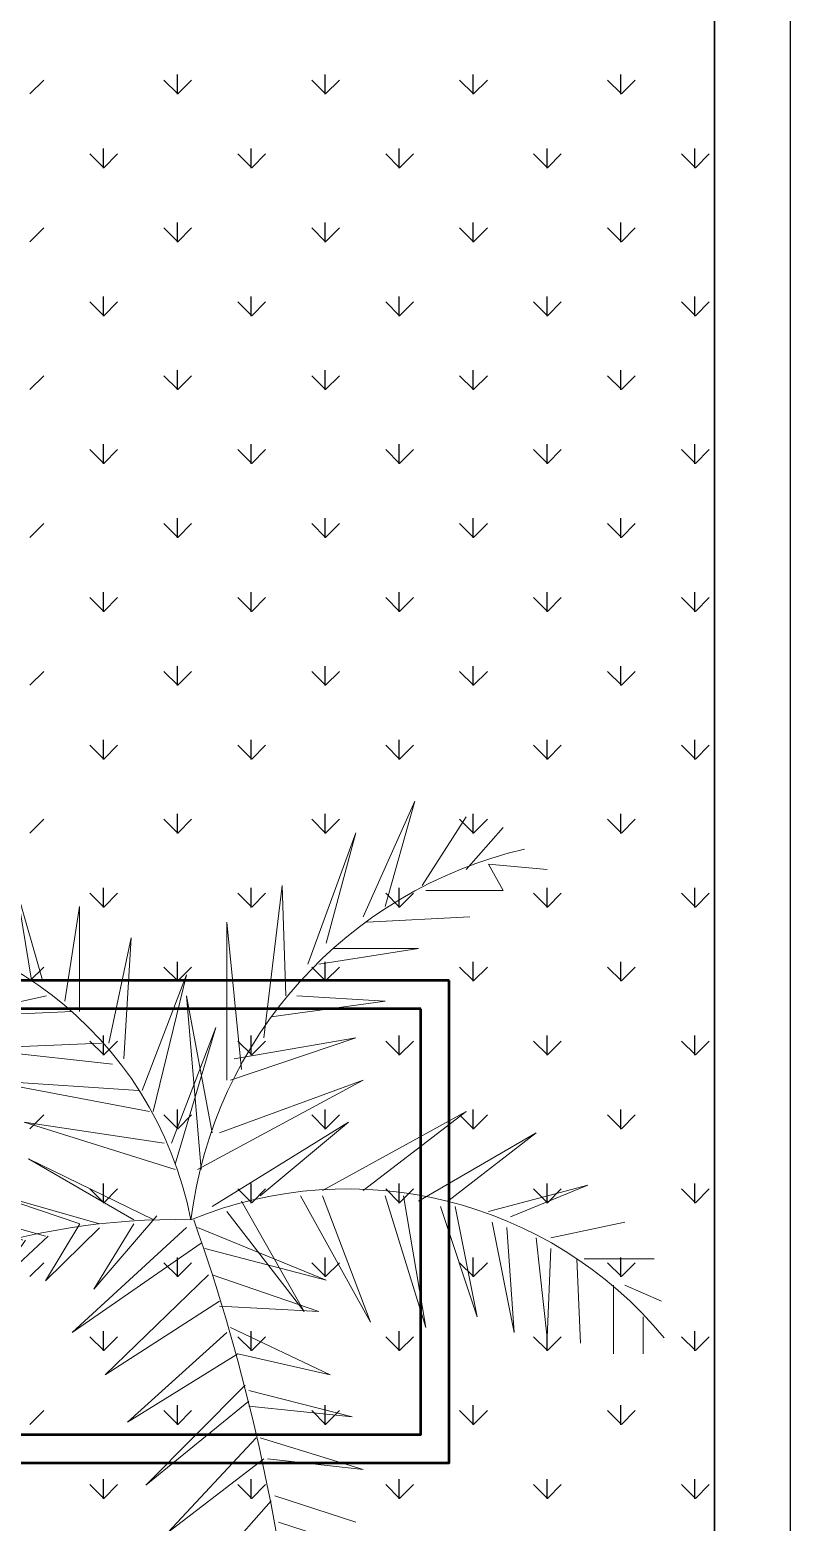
# Model space of a CAD drawing. Header units: millimetres. Extents: x 1521 to 3683, y 1649 to 3322.
# Drawn here: x 1572.63 to 1575.46, y 1668.23 to 1673.8 of the extents above; entities that cross this region are included whole.
import ezdxf

# ---------------------------------------------------------------- set-up
doc = ezdxf.new("R2010")
doc.units = ezdxf.units.MM
doc.header["$LTSCALE"] = 0.1
doc.layers.add('landscape', color=84, linetype='Continuous', lineweight=9)
doc.layers.add('WALL', color=7, linetype='Continuous', lineweight=50)

# ---------------------------------------------------------------- blocks, each defined once
blk = doc.blocks.new('tree')
at = {"layer": 'landscape'}
for p, q in [((2836.2685, -1270.9671), (2836.416, -1270.6359)), ((2836.416, -1270.6359), (2836.3317, -1270.937)), ((2836.4371, -1270.8768), (2836.5635, -1270.681)), ((2836.5635, -1270.8316), (2836.6689, -1270.7111)), ((2835.1306, -1271.0424), (2835.0358, -1270.8165)), ((2836.6267, -1270.8165), (2836.7953, -1270.8316)), ((2836.6689, -1270.8918), (2836.6267, -1270.8165)), ((2835.0147, -1270.9671), (2834.8988, -1270.8617)), ((2835.1411, -1270.8466), (2835.2254, -1271.0875)), ((2835.2465, -1271.0725), (2835.1411, -1270.8466)), ((2834.9199, -1270.9821), (2834.7724, -1270.9069)), ((2835.2781, -1270.8918), (2835.3202, -1271.1478)), ((2835.3518, -1271.1478), (2835.2781, -1270.8918)), ((2835.984, -1271.3134), (2836.0367, -1270.8768)), ((2836.0367, -1270.8768), (2836.0472, -1271.1929)), ((2836.4476, -1270.8918), (2836.6689, -1270.8918)), ((2834.9093, -1270.9972), (2834.667, -1271.0273)), ((2835.8786, -1270.9821), (2835.9208, -1271.4037)), ((2835.8786, -1271.4338), (2835.8786, -1270.9821)), ((2836.279, -1270.9821), (2836.574, -1270.9671)), ((2834.8988, -1271.0725), (2835.1095, -1271.0424)), ((2835.6047, -1271.0273), (2835.5415, -1271.3284)), ((2835.5836, -1271.3736), (2835.6047, -1271.0273)), ((2835.1411, -1271.0574), (2834.8988, -1271.0725)), ((2836.1421, -1271.1026), (2836.4265, -1271.0574)), ((2836.4265, -1271.0574), (2836.1842, -1271.0574)), ((2835.0147, -1271.1628), (2835.2465, -1271.1026)), ((2835.2992, -1271.1478), (2835.0147, -1271.1628)), ((2835.7628, -1271.1327), (2835.6363, -1271.4639)), ((2835.6679, -1271.5242), (2835.7628, -1271.1327)), ((2835.0884, -1271.2532), (2835.3624, -1271.1929)), ((2835.7628, -1271.1929), (2835.8365, -1271.5844)), ((2835.8049, -1271.6898), (2835.7628, -1271.1929)), ((2836.0051, -1271.2532), (2836.3317, -1271.208)), ((2836.3317, -1271.208), (2836.0788, -1271.1929)), ((2835.4361, -1271.2381), (2835.0884, -1271.2532)), ((2835.847, -1271.2833), (2835.7206, -1271.6145)), ((2835.7311, -1271.6747), (2835.847, -1271.2833)), ((2835.8892, -1271.4338), (2836.2474, -1271.3134)), ((2836.2474, -1271.3134), (2835.8997, -1271.3736)), ((2835.1833, -1271.4338), (2835.6258, -1271.4639)), ((2835.6574, -1271.5242), (2835.1833, -1271.4338)), ((2836.2685, -1271.4338), (2835.7944, -1271.6898)), ((2835.8576, -1271.5844), (2836.2685, -1271.4338)), ((2835.2992, -1271.5543), (2835.6995, -1271.6145)), ((2835.7311, -1271.6898), (2835.2992, -1271.5543)), ((2835.8365, -1271.7952), (2836.2263, -1271.5543)), ((2836.2263, -1271.5543), (2835.9735, -1271.7651)), ((2836.4265, -1271.7801), (2836.7637, -1271.5844)), ((2836.7637, -1271.5844), (2836.5108, -1271.7801)), ((2835.3109, -1271.6588), (2835.6127, -1271.8336)), ((2835.6698, -1271.8336), (2835.3109, -1271.6588)), ((2835.1477, -1271.7404), (2835.4577, -1271.8453)), ((2835.5148, -1271.8453), (2835.1477, -1271.7404)), ((2836.0894, -1271.7651), (2836.2896, -1272.1264)), ((2836.2896, -1272.1264), (2836.1526, -1271.7651)), ((2836.6267, -1271.8102), (2836.9112, -1271.735)), ((2836.9112, -1271.735), (2836.6899, -1271.8253)), ((2835.0662, -1271.7987), (2835.2946, -1271.8919)), ((2835.3598, -1271.8803), (2835.0662, -1271.7987)), ((2835.8786, -1271.8102), (2836.0999, -1272.0963)), ((2836.0999, -1272.0963), (2835.9208, -1271.7801)), ((2836.4897, -1271.7952), (2836.5951, -1272.1114)), ((2836.5951, -1272.1114), (2836.5319, -1271.7952)), ((2835.3598, -1272.0085), (2835.4577, -1271.8453)), ((2835.5148, -1271.8569), (2835.3598, -1272.0085)), ((2835.7628, -1271.8554), (2835.4361, -1272.1565)), ((2835.678, -1271.822), (2835.4985, -1272.0318)), ((2835.4985, -1272.0318), (2835.6127, -1271.8453)), ((2835.7944, -1271.8554), (2836.1631, -1272.006)), ((2836.6373, -1271.8403), (2836.7005, -1272.1565)), ((2836.7005, -1272.1565), (2836.6794, -1271.8554)), ((2836.8058, -1271.8855), (2837.0166, -1271.8403)), ((2835.368, -1271.8803), (2835.2048, -1272.0318)), ((2835.2048, -1272.0318), (2835.3027, -1271.8919)), ((2836.7637, -1271.8855), (2836.7953, -1272.1716)), ((2834.7154, -1271.9385), (2834.9601, -1271.9852)), ((2835.0172, -1271.9735), (2834.7154, -1271.9385)), ((2835.4361, -1272.1565), (2835.8049, -1271.9006)), ((2836.1631, -1272.006), (2835.8154, -1271.9156)), ((2836.7953, -1272.1716), (2836.8058, -1271.9156)), ((2835.0009, -1271.9852), (2834.8949, -1272.1367)), ((2836.8796, -1271.9457), (2836.8901, -1272.1866)), ((2836.9007, -1271.9457), (2837.1008, -1271.9457)), ((2834.8459, -1272.0318), (2834.6175, -1272.0201)), ((2834.8949, -1272.1367), (2834.9438, -1271.9968)), ((2835.826, -1271.9909), (2835.531, -1272.277)), ((2835.8365, -1271.9909), (2836.1421, -1272.0963)), ((2834.8459, -1272.0551), (2834.7154, -1272.2183)), ((2835.531, -1272.277), (2835.8576, -1272.0662)), ((2834.7399, -1272.1134), (2834.5849, -1272.0901)), ((2834.7154, -1272.2183), (2834.748, -1272.1017)), ((2836.1421, -1272.0963), (2835.8576, -1272.0812)), ((2835.8786, -1272.1565), (2835.5942, -1272.4125)), ((2834.6339, -1272.16), (2834.4707, -1272.2066)), ((2834.6583, -1272.16), (2834.5768, -1272.3115)), ((2835.5942, -1272.4125), (2835.9103, -1272.2168)), ((2835.9419, -1272.3221), (2836.2369, -1272.3974)), ((2836.2369, -1272.3974), (2835.9419, -1272.3673)), ((2835.9629, -1272.4576), (2835.7101, -1272.7287)), ((2835.9735, -1272.4576), (2836.2685, -1272.548)), ((2835.7101, -1272.7287), (2835.984, -1272.5179)), ((2836.2685, -1272.548), (2835.9945, -1272.5179)), ((2836.0051, -1272.6383), (2835.8049, -1272.8642)), ((2836.0262, -1272.7287), (2835.8892, -1272.9244)), ((2836.0367, -1272.7889), (2836.258, -1272.8341)), ((2836.0367, -1272.8642), (2835.9419, -1273.0298)), ((2836.0472, -1272.8642), (2836.2053, -1272.9244)), ((2836.0472, -1272.9545), (2836.0051, -1273.1051)), ((2836.0683, -1272.9545), (2836.1631, -1273.0298))]:
    blk.add_line(p, q, dxfattribs=at)
at = {"layer": 'landscape', "color": 54}
for p, q in [((2836.1104, -1271.1026), (2836.2474, -1270.7262)), ((2836.2474, -1270.7262), (2836.1631, -1271.0424)), ((2835.4572, -1270.937), (2835.4151, -1271.208)), ((2835.4572, -1271.2381), (2835.4572, -1270.937)), ((2835.1517, -1271.3435), (2835.5204, -1271.3284)), ((2835.552, -1271.3887), (2835.1517, -1271.3435)), ((2836.1526, -1271.75), (2836.5635, -1271.5242)), ((2836.5635, -1271.5242), (2836.2685, -1271.75)), ((2836.3317, -1271.7651), (2836.4476, -1272.1415)), ((2836.4476, -1272.1415), (2836.3844, -1271.7651)), ((2834.9193, -1271.8336), (2835.1314, -1271.9385)), ((2835.1967, -1271.9152), (2834.9193, -1271.8336)), ((2835.213, -1271.9152), (2835.0335, -1272.0901)), ((2835.0335, -1272.0901), (2835.1151, -1271.9385)), ((2836.9849, -1272.021), (2836.9849, -1272.2168)), ((2837.0166, -1272.021), (2837.1219, -1272.0662)), ((2837.0692, -1272.1114), (2837.0692, -1272.2168)), ((2835.8892, -1272.1415), (2836.1737, -1272.277)), ((2836.1737, -1272.277), (2835.9103, -1272.2168)), ((2835.9313, -1272.3071), (2835.6469, -1272.5932)), ((2835.6469, -1272.5932), (2835.9419, -1272.3523)), ((2836.0156, -1272.6233), (2836.2474, -1272.6985)), ((2836.0262, -1272.6985), (2836.258, -1272.7738))]:
    blk.add_line(p, q, dxfattribs=at)
for centre, radius, start, end in [((2837.0144, -1271.9883), 1.2482, 103.1598, 172.8828), ((2834.725, -1272.0392), 1.0707, 11.0675, 94.0085), ((2836.2234, -1272.9217), 1.1765, 39.604, 112.3619), ((2835.7322, -1273.7866), 1.9534, 88.7203, 129.9117), ((2830.5038, -1273.7021), 5.6011, 5.649, 19.4873)]:
    blk.add_arc(centre, radius, start, end, dxfattribs=at)

msp = doc.modelspace()

# ---------------------------------------------------------------- linework, layer by layer
for p, q in [((1575.4617, 1690.3329), (1575.4617, 1657.6751)), ((1575.1792, 1690.0504), (1575.1792, 1657.6751)), ((1575.1792, 1664.8138), (1575.1792, 1690.0504))]:
    msp.add_line(p, q)
at = {"color": 3}
for p, q in [((1573.1759, 1673.5609), (1573.1759, 1673.6341)), ((1573.7275, 1673.5609), (1573.7275, 1673.6341)), ((1574.2792, 1673.5609), (1574.2792, 1673.6341)), ((1574.8308, 1673.5609), (1574.8308, 1673.6341)), ((1572.6258, 1673.5622), (1572.6775, 1673.6139)), ((1573.1774, 1673.5622), (1573.1257, 1673.6139)), ((1573.1774, 1673.5622), (1573.2291, 1673.6139)), ((1573.7291, 1673.5622), (1573.6773, 1673.6139)), ((1573.7291, 1673.5622), (1573.7808, 1673.6139)), ((1574.2807, 1673.5622), (1574.229, 1673.6139)), ((1574.2807, 1673.5622), (1574.3324, 1673.6139)), ((1574.8323, 1673.5622), (1574.7806, 1673.6139)), ((1574.8323, 1673.5622), (1574.8841, 1673.6139)), ((1572.9016, 1673.2864), (1572.8499, 1673.3381)), ((1572.9001, 1673.2851), (1572.9001, 1673.3583)), ((1572.9016, 1673.2864), (1572.9533, 1673.3381)), ((1573.4532, 1673.2864), (1573.4015, 1673.3381)), ((1573.4517, 1673.2851), (1573.4517, 1673.3583)), ((1573.4532, 1673.2864), (1573.505, 1673.3381)), ((1574.0049, 1673.2864), (1573.9532, 1673.3381)), ((1574.0033, 1673.2851), (1574.0033, 1673.3583)), ((1574.0049, 1673.2864), (1574.0566, 1673.3381)), ((1574.5565, 1673.2864), (1574.5048, 1673.3381)), ((1574.555, 1673.2851), (1574.555, 1673.3583)), ((1574.5565, 1673.2864), (1574.6082, 1673.3381)), ((1575.1082, 1673.2864), (1575.0564, 1673.3381)), ((1575.1066, 1673.2851), (1575.1066, 1673.3583)), ((1575.1082, 1673.2864), (1575.1599, 1673.3381)), ((1572.6258, 1673.0105), (1572.6775, 1673.0622)), ((1573.1774, 1673.0105), (1573.1257, 1673.0622)), ((1573.1759, 1673.0093), (1573.1759, 1673.0824)), ((1573.1774, 1673.0105), (1573.2291, 1673.0622)), ((1573.7291, 1673.0105), (1573.6773, 1673.0622)), ((1573.7275, 1673.0093), (1573.7275, 1673.0824)), ((1573.7291, 1673.0105), (1573.7808, 1673.0622)), ((1574.2807, 1673.0105), (1574.229, 1673.0622)), ((1574.2792, 1673.0093), (1574.2792, 1673.0824)), ((1574.2807, 1673.0105), (1574.3324, 1673.0622)), ((1574.8323, 1673.0105), (1574.7806, 1673.0622)), ((1574.8308, 1673.0093), (1574.8308, 1673.0824)), ((1574.8323, 1673.0105), (1574.8841, 1673.0622)), ((1572.9016, 1672.7347), (1572.8499, 1672.7864)), ((1572.9001, 1672.7335), (1572.9001, 1672.8066)), ((1572.9016, 1672.7347), (1572.9533, 1672.7864)), ((1573.4532, 1672.7347), (1573.4015, 1672.7864)), ((1573.4517, 1672.7335), (1573.4517, 1672.8066)), ((1573.4532, 1672.7347), (1573.505, 1672.7864)), ((1574.0049, 1672.7347), (1573.9532, 1672.7864)), ((1574.0033, 1672.7335), (1574.0033, 1672.8066)), ((1574.0049, 1672.7347), (1574.0566, 1672.7864)), ((1574.5565, 1672.7347), (1574.5048, 1672.7864)), ((1574.555, 1672.7335), (1574.555, 1672.8066)), ((1574.5565, 1672.7347), (1574.6082, 1672.7864)), ((1575.1082, 1672.7347), (1575.0564, 1672.7864)), ((1575.1066, 1672.7335), (1575.1066, 1672.8066)), ((1575.1082, 1672.7347), (1575.1599, 1672.7864)), ((1572.6258, 1672.4589), (1572.6775, 1672.5106)), ((1573.1774, 1672.4589), (1573.1257, 1672.5106)), ((1573.1759, 1672.4577), (1573.1759, 1672.5308)), ((1573.1774, 1672.4589), (1573.2291, 1672.5106)), ((1573.7291, 1672.4589), (1573.6773, 1672.5106)), ((1573.7275, 1672.4577), (1573.7275, 1672.5308)), ((1573.7291, 1672.4589), (1573.7808, 1672.5106)), ((1574.2807, 1672.4589), (1574.229, 1672.5106)), ((1574.2792, 1672.4577), (1574.2792, 1672.5308)), ((1574.2807, 1672.4589), (1574.3324, 1672.5106)), ((1574.8323, 1672.4589), (1574.7806, 1672.5106)), ((1574.8308, 1672.4577), (1574.8308, 1672.5308)), ((1574.8323, 1672.4589), (1574.8841, 1672.5106)), ((1572.9016, 1672.1831), (1572.8499, 1672.2348)), ((1572.9001, 1672.1818), (1572.9001, 1672.255)), ((1572.9016, 1672.1831), (1572.9533, 1672.2348)), ((1573.4532, 1672.1831), (1573.4015, 1672.2348)), ((1573.4517, 1672.1818), (1573.4517, 1672.255)), ((1573.4532, 1672.1831), (1573.505, 1672.2348)), ((1574.0049, 1672.1831), (1573.9532, 1672.2348)), ((1574.0033, 1672.1818), (1574.0033, 1672.255)), ((1574.0049, 1672.1831), (1574.0566, 1672.2348)), ((1574.5565, 1672.1831), (1574.5048, 1672.2348)), ((1574.555, 1672.1818), (1574.555, 1672.255)), ((1574.5565, 1672.1831), (1574.6082, 1672.2348)), ((1575.1082, 1672.1831), (1575.0564, 1672.2348)), ((1575.1066, 1672.1818), (1575.1066, 1672.255)), ((1575.1082, 1672.1831), (1575.1599, 1672.2348)), ((1572.6258, 1671.9072), (1572.6775, 1671.959)), ((1573.1774, 1671.9072), (1573.1257, 1671.959)), ((1573.1759, 1671.906), (1573.1759, 1671.9792)), ((1573.1774, 1671.9072), (1573.2291, 1671.959)), ((1573.7291, 1671.9072), (1573.6773, 1671.959)), ((1573.7275, 1671.906), (1573.7275, 1671.9792)), ((1573.7291, 1671.9072), (1573.7808, 1671.959)), ((1574.2807, 1671.9072), (1574.229, 1671.959)), ((1574.2792, 1671.906), (1574.2792, 1671.9792)), ((1574.2807, 1671.9072), (1574.3324, 1671.959)), ((1574.8323, 1671.9072), (1574.7806, 1671.959)), ((1574.8308, 1671.906), (1574.8308, 1671.9792)), ((1574.8323, 1671.9072), (1574.8841, 1671.959)), ((1572.9016, 1671.6314), (1572.8499, 1671.6831)), ((1572.9001, 1671.6302), (1572.9001, 1671.7033)), ((1572.9016, 1671.6314), (1572.9533, 1671.6831)), ((1573.4532, 1671.6314), (1573.4015, 1671.6831)), ((1573.4517, 1671.6302), (1573.4517, 1671.7033)), ((1573.4532, 1671.6314), (1573.505, 1671.6831)), ((1574.0049, 1671.6314), (1573.9532, 1671.6831)), ((1574.0033, 1671.6302), (1574.0033, 1671.7033)), ((1574.0049, 1671.6314), (1574.0566, 1671.6831)), ((1574.5565, 1671.6314), (1574.5048, 1671.6831)), ((1574.555, 1671.6302), (1574.555, 1671.7033)), ((1574.5565, 1671.6314), (1574.6082, 1671.6831)), ((1575.1082, 1671.6314), (1575.0564, 1671.6831)), ((1575.1066, 1671.6302), (1575.1066, 1671.7033)), ((1575.1082, 1671.6314), (1575.1599, 1671.6831)), ((1572.6258, 1671.3556), (1572.6775, 1671.4073)), ((1573.1774, 1671.3556), (1573.1257, 1671.4073)), ((1573.1759, 1671.3544), (1573.1759, 1671.4275)), ((1573.1774, 1671.3556), (1573.2291, 1671.4073)), ((1573.7291, 1671.3556), (1573.6773, 1671.4073)), ((1573.7275, 1671.3544), (1573.7275, 1671.4275)), ((1573.7291, 1671.3556), (1573.7808, 1671.4073)), ((1574.2807, 1671.3556), (1574.229, 1671.4073)), ((1574.2792, 1671.3544), (1574.2792, 1671.4275)), ((1574.2807, 1671.3556), (1574.3324, 1671.4073)), ((1574.8323, 1671.3556), (1574.7806, 1671.4073)), ((1574.8308, 1671.3544), (1574.8308, 1671.4275)), ((1574.8323, 1671.3556), (1574.8841, 1671.4073)), ((1572.9016, 1671.0798), (1572.8499, 1671.1315)), ((1572.9001, 1671.0786), (1572.9001, 1671.1517)), ((1572.9016, 1671.0798), (1572.9533, 1671.1315)), ((1573.4532, 1671.0798), (1573.4015, 1671.1315)), ((1573.4517, 1671.0786), (1573.4517, 1671.1517)), ((1573.4532, 1671.0798), (1573.505, 1671.1315)), ((1574.0049, 1671.0798), (1573.9532, 1671.1315)), ((1574.0033, 1671.0786), (1574.0033, 1671.1517)), ((1574.0049, 1671.0798), (1574.0566, 1671.1315)), ((1574.5565, 1671.0798), (1574.5048, 1671.1315)), ((1574.555, 1671.0786), (1574.555, 1671.1517)), ((1574.5565, 1671.0798), (1574.6082, 1671.1315)), ((1575.1082, 1671.0798), (1575.0564, 1671.1315)), ((1575.1066, 1671.0786), (1575.1066, 1671.1517)), ((1575.1082, 1671.0798), (1575.1599, 1671.1315)), ((1572.6258, 1670.804), (1572.6775, 1670.8557)), ((1573.1774, 1670.804), (1573.1257, 1670.8557)), ((1573.1759, 1670.8027), (1573.1759, 1670.8759)), ((1573.1774, 1670.804), (1573.2291, 1670.8557)), ((1573.7291, 1670.804), (1573.6773, 1670.8557)), ((1573.7275, 1670.8027), (1573.7275, 1670.8759)), ((1573.7291, 1670.804), (1573.7808, 1670.8557)), ((1574.2807, 1670.804), (1574.229, 1670.8557)), ((1574.2792, 1670.8027), (1574.2792, 1670.8759)), ((1574.2807, 1670.804), (1574.3324, 1670.8557)), ((1574.8323, 1670.804), (1574.7806, 1670.8557)), ((1574.8308, 1670.8027), (1574.8308, 1670.8759)), ((1574.8323, 1670.804), (1574.8841, 1670.8557)), ((1572.9016, 1670.5281), (1572.8499, 1670.5799)), ((1572.9001, 1670.5269), (1572.9001, 1670.6)), ((1572.9016, 1670.5281), (1572.9533, 1670.5799)), ((1573.4532, 1670.5281), (1573.4015, 1670.5799)), ((1573.4517, 1670.5269), (1573.4517, 1670.6)), ((1573.4532, 1670.5281), (1573.505, 1670.5799)), ((1574.0049, 1670.5281), (1573.9532, 1670.5799)), ((1574.0033, 1670.5269), (1574.0033, 1670.6)), ((1574.0049, 1670.5281), (1574.0566, 1670.5799)), ((1574.5565, 1670.5281), (1574.5048, 1670.5799)), ((1574.555, 1670.5269), (1574.555, 1670.6)), ((1574.5565, 1670.5281), (1574.6082, 1670.5799)), ((1575.1082, 1670.5281), (1575.0564, 1670.5799)), ((1575.1066, 1670.5269), (1575.1066, 1670.6)), ((1575.1082, 1670.5281), (1575.1599, 1670.5799)), ((1572.6258, 1670.2523), (1572.6775, 1670.304)), ((1573.1774, 1670.2523), (1573.1257, 1670.304)), ((1573.1759, 1670.2511), (1573.1759, 1670.3242)), ((1573.1774, 1670.2523), (1573.2291, 1670.304)), ((1573.7291, 1670.2523), (1573.6773, 1670.304)), ((1573.7275, 1670.2511), (1573.7275, 1670.3242)), ((1573.7291, 1670.2523), (1573.7808, 1670.304)), ((1574.2807, 1670.2523), (1574.229, 1670.304)), ((1574.2792, 1670.2511), (1574.2792, 1670.3242)), ((1574.2807, 1670.2523), (1574.3324, 1670.304)), ((1574.8323, 1670.2523), (1574.7806, 1670.304)), ((1574.8308, 1670.2511), (1574.8308, 1670.3242)), ((1574.8323, 1670.2523), (1574.8841, 1670.304)), ((1572.9016, 1669.9765), (1572.8499, 1670.0282)), ((1572.9001, 1669.9753), (1572.9001, 1670.0484)), ((1572.9016, 1669.9765), (1572.9533, 1670.0282)), ((1573.4532, 1669.9765), (1573.4015, 1670.0282)), ((1573.4517, 1669.9753), (1573.4517, 1670.0484)), ((1573.4532, 1669.9765), (1573.505, 1670.0282)), ((1574.0049, 1669.9765), (1573.9532, 1670.0282)), ((1574.0033, 1669.9753), (1574.0033, 1670.0484)), ((1574.0049, 1669.9765), (1574.0566, 1670.0282)), ((1574.5565, 1669.9765), (1574.5048, 1670.0282)), ((1574.555, 1669.9753), (1574.555, 1670.0484)), ((1574.5565, 1669.9765), (1574.6082, 1670.0282)), ((1575.1082, 1669.9765), (1575.0564, 1670.0282)), ((1575.1066, 1669.9753), (1575.1066, 1670.0484)), ((1575.1082, 1669.9765), (1575.1599, 1670.0282)), ((1572.6258, 1669.7007), (1572.6775, 1669.7524)), ((1573.1774, 1669.7007), (1573.1257, 1669.7524)), ((1573.1759, 1669.6994), (1573.1759, 1669.7726)), ((1573.1774, 1669.7007), (1573.2291, 1669.7524)), ((1573.7291, 1669.7007), (1573.6773, 1669.7524)), ((1573.7275, 1669.6994), (1573.7275, 1669.7726)), ((1573.7291, 1669.7007), (1573.7808, 1669.7524)), ((1574.2807, 1669.7007), (1574.229, 1669.7524)), ((1574.2792, 1669.6994), (1574.2792, 1669.7726)), ((1574.2807, 1669.7007), (1574.3324, 1669.7524)), ((1574.8323, 1669.7007), (1574.7806, 1669.7524)), ((1574.8308, 1669.6994), (1574.8308, 1669.7726)), ((1574.8323, 1669.7007), (1574.8841, 1669.7524)), ((1572.9001, 1669.4236), (1572.9001, 1669.4968)), ((1573.4517, 1669.4236), (1573.4517, 1669.4968)), ((1574.0033, 1669.4236), (1574.0033, 1669.4968)), ((1574.555, 1669.4236), (1574.555, 1669.4968)), ((1575.1066, 1669.4236), (1575.1066, 1669.4968)), ((1572.9016, 1669.4249), (1572.8499, 1669.4766)), ((1572.9016, 1669.4249), (1572.9533, 1669.4766)), ((1573.4532, 1669.4249), (1573.4015, 1669.4766)), ((1573.4532, 1669.4249), (1573.505, 1669.4766)), ((1574.0049, 1669.4249), (1573.9532, 1669.4766)), ((1574.0049, 1669.4249), (1574.0566, 1669.4766)), ((1574.5565, 1669.4249), (1574.5048, 1669.4766)), ((1574.5565, 1669.4249), (1574.6082, 1669.4766)), ((1575.1082, 1669.4249), (1575.0564, 1669.4766)), ((1575.1082, 1669.4249), (1575.1599, 1669.4766)), ((1573.1759, 1669.1478), (1573.1759, 1669.2209)), ((1573.7275, 1669.1478), (1573.7275, 1669.2209)), ((1574.2792, 1669.1478), (1574.2792, 1669.2209)), ((1574.8308, 1669.1478), (1574.8308, 1669.2209)), ((1572.6258, 1669.149), (1572.6775, 1669.2007)), ((1573.1774, 1669.149), (1573.1257, 1669.2007)), ((1573.1774, 1669.149), (1573.2291, 1669.2007)), ((1573.7291, 1669.149), (1573.6773, 1669.2007)), ((1573.7291, 1669.149), (1573.7808, 1669.2007)), ((1574.2807, 1669.149), (1574.229, 1669.2007)), ((1574.2807, 1669.149), (1574.3324, 1669.2007)), ((1574.8323, 1669.149), (1574.7806, 1669.2007)), ((1574.8323, 1669.149), (1574.8841, 1669.2007)), ((1572.9001, 1668.872), (1572.9001, 1668.9451)), ((1573.4517, 1668.872), (1573.4517, 1668.9451)), ((1574.0033, 1668.872), (1574.0033, 1668.9451)), ((1574.555, 1668.872), (1574.555, 1668.9451)), ((1575.1066, 1668.872), (1575.1066, 1668.9451)), ((1572.9016, 1668.8732), (1572.8499, 1668.9249)), ((1572.9016, 1668.8732), (1572.9533, 1668.9249)), ((1573.4532, 1668.8732), (1573.4015, 1668.9249)), ((1573.4532, 1668.8732), (1573.505, 1668.9249)), ((1574.0049, 1668.8732), (1573.9532, 1668.9249)), ((1574.0049, 1668.8732), (1574.0566, 1668.9249)), ((1574.5565, 1668.8732), (1574.5048, 1668.9249)), ((1574.5565, 1668.8732), (1574.6082, 1668.9249)), ((1575.1082, 1668.8732), (1575.0564, 1668.9249)), ((1575.1082, 1668.8732), (1575.1599, 1668.9249)), ((1573.1759, 1668.5962), (1573.1759, 1668.6693)), ((1573.7275, 1668.5962), (1573.7275, 1668.6693)), ((1574.2792, 1668.5962), (1574.2792, 1668.6693)), ((1574.8308, 1668.5962), (1574.8308, 1668.6693)), ((1572.6258, 1668.5974), (1572.6775, 1668.6491)), ((1573.1774, 1668.5974), (1573.1257, 1668.6491)), ((1573.1774, 1668.5974), (1573.2291, 1668.6491)), ((1573.7291, 1668.5974), (1573.6773, 1668.6491)), ((1573.7291, 1668.5974), (1573.7808, 1668.6491)), ((1574.2807, 1668.5974), (1574.229, 1668.6491)), ((1574.2807, 1668.5974), (1574.3324, 1668.6491)), ((1574.8323, 1668.5974), (1574.7806, 1668.6491)), ((1574.8323, 1668.5974), (1574.8841, 1668.6491)), ((1572.9001, 1668.3203), (1572.9001, 1668.3935)), ((1573.4517, 1668.3203), (1573.4517, 1668.3935)), ((1574.0033, 1668.3203), (1574.0033, 1668.3935)), ((1574.555, 1668.3203), (1574.555, 1668.3935)), ((1575.1066, 1668.3203), (1575.1066, 1668.3935)), ((1572.9016, 1668.3216), (1572.8499, 1668.3733)), ((1572.9016, 1668.3216), (1572.9533, 1668.3733)), ((1573.4532, 1668.3216), (1573.4015, 1668.3733)), ((1573.4532, 1668.3216), (1573.505, 1668.3733)), ((1574.0049, 1668.3216), (1573.9532, 1668.3733)), ((1574.0049, 1668.3216), (1574.0566, 1668.3733)), ((1574.5565, 1668.3216), (1574.5048, 1668.3733)), ((1574.5565, 1668.3216), (1574.6082, 1668.3733)), ((1575.1082, 1668.3216), (1575.0564, 1668.3733)), ((1575.1082, 1668.3216), (1575.1599, 1668.3733))]:
    msp.add_line(p, q, dxfattribs=at)
at = {"layer": 'WALL', "color": 252}
for points in [[(1574.1898, 1670.2543), (1572.4141, 1670.2543), (1572.4141, 1668.4544), (1574.1898, 1668.4544)], [(1574.0842, 1670.1487), (1572.5197, 1670.1487), (1572.5197, 1668.56), (1574.0842, 1668.56)]]:
    msp.add_lwpolyline(points, close=True, dxfattribs=at)

# ---------------------------------------------------------------- block references
at = {"layer": 'WALL', "xscale": 1.304061261855849, "yscale": 1.304061261855167, "zscale": 1.3040612618555}
msp.add_blockref('tree', (-2124.7989, 3327.9101), dxfattribs=at)

doc.saveas('drawing.dxf')
